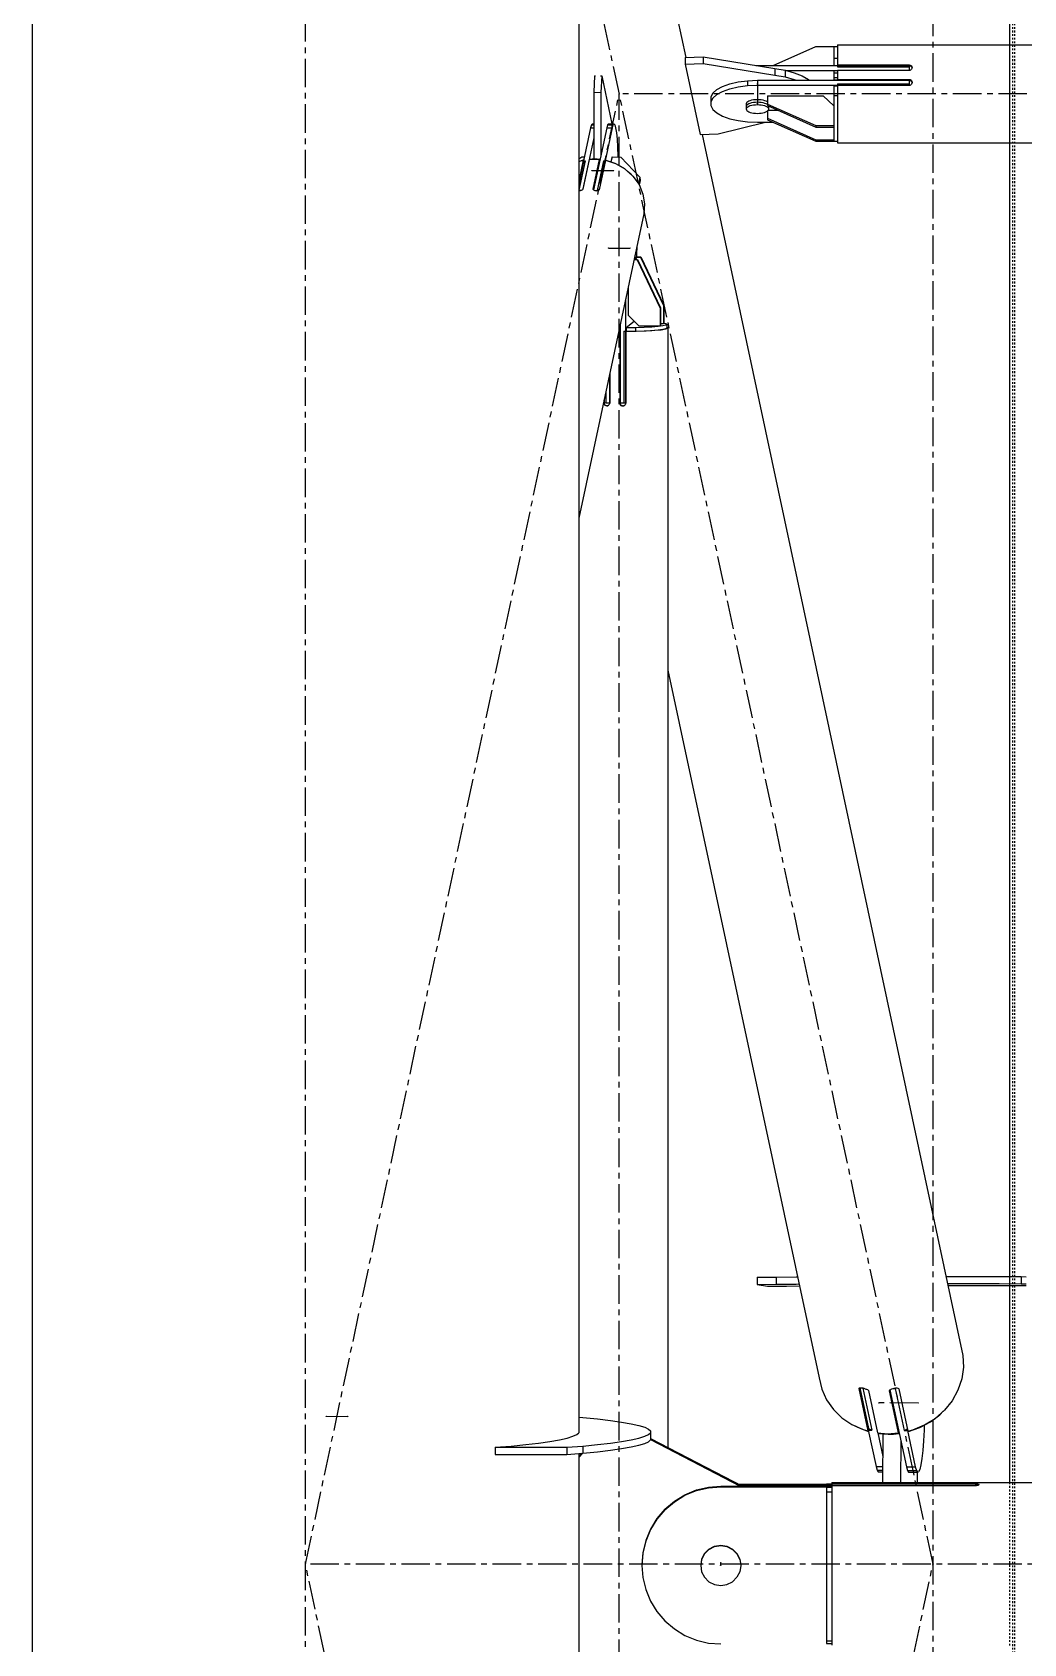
# Model space of a CAD drawing. Header units: millimetres. Extents: x 5143 to 30813, y 232 to 21408.
# Drawn here: x 22823.8 to 23100.3, y 8338 to 8787.5 of the extents above; entities that cross this region are included whole.
import ezdxf

# ---------------------------------------------------------------- set-up
doc = ezdxf.new("R2010")
doc.units = ezdxf.units.MM
doc.header["$LTSCALE"] = 0.25
for name, pattern in [('CENTER', [50.8, 31.75, -6.35, 6.35, -6.35]), ('XKITLINE00', [0]), ('XKITLINE02', [4, 2, -2])]:
    doc.linetypes.add(name, pattern=pattern)

msp = doc.modelspace()

# ---------------------------------------------------------------- linework, layer by layer
at = {"color": 3, "linetype": 'XKITLINE02'}
for p, q in [((23097.16, 9590.91), (23097.16, 7919.31)), ((23097.69, 9590.91), (23097.69, 7919.31)), ((23096.31, 8383.05), (23096.31, 8337.53))]:
    msp.add_line(p, q, dxfattribs=at)
at = {"color": 8, "linetype": 'CENTER'}
for p, q in [((23075, 8360.27), (22900, 9180.27)), ((22900, 7286.23), (22900, 8951.04)), ((23075, 8100.54), (23075, 8908.22)), ((23026.02, 8773.03), (23026.02, 8767.52)), ((22900, 8360.27), (22987.5, 8770.27)), ((22987.5, 7950.27), (22987.5, 8770.27)), ((23342.5, 8770.27), (22987.5, 8770.27)), ((22985.91, 8748.81), (22979.93, 8748.85)), ((22984.51, 8727.28), (22990.48, 8727.24)), ((23070.89, 8405.15), (23059.93, 8405.23)), ((22905.8, 8401.51), (22911.78, 8401.47)), ((22900, 7540.27), (23075, 8360.27)), ((22987.5, 7950.27), (22900, 8360.27)), ((23430, 8360.27), (22900, 8360.27)), ((23015.8, 8359.92), (23015.8, 8360.63))]:
    msp.add_line(p, q, dxfattribs=at)
at = {"color": 8, "linetype": 'XKITLINE00'}
for p, q in [((22823.8, 8951.04), (22823.8, 7286.23)), ((22976.2, 8951.04), (22976.2, 8396.88)), ((22976.2, 8920.3), (23006.05, 8780.4)), ((23030.38, 8778.18), (23042.32, 8783.47)), ((23042.32, 8783.47), (23047.32, 8783.47)), ((23047.32, 8783.47), (23047.32, 8783.45)), ((23047.32, 8783.46), (23048.32, 8783.46)), ((23047.32, 8783.45), (23047.32, 8781.77)), ((23047.32, 8781.77), (23047.32, 8778.19)), ((23048.32, 8783.91), (23103.29, 8783.91)), ((23048.32, 8783.91), (23048.32, 8782.3)), ((23048.32, 8782.3), (23048.32, 8778.18)), ((23005.89, 8780.4), (23010.87, 8780.56)), ((23005.89, 8780.4), (23005.89, 8778.56)), ((23005.89, 8778.56), (23010.87, 8778.72)), ((23005.89, 8778.56), (23010.07, 8758.96)), ((23010.87, 8780.56), (23010.87, 8778.72)), ((23010.87, 8780.56), (23030.9, 8777.31)), ((23010.87, 8778.72), (23030.9, 8775.47)), ((23025.61, 8778.17), (23026.02, 8778.18)), ((23026.02, 8778.18), (23048.32, 8778.18)), ((23026.02, 8778.18), (23026.02, 8778.1)), ((23030.9, 8777.31), (23030.9, 8775.47)), ((23030.9, 8777.31), (23033.75, 8776.84)), ((23047.32, 8780.19), (23048.32, 8780.19)), ((23048.32, 8778.35), (23068.32, 8778.35)), ((23048.32, 8778.18), (23048.32, 8777.77)), ((23048.32, 8778.1), (23068.32, 8778.1)), ((23048.32, 8778.08), (23068.32, 8778.08)), ((23048.32, 8777.77), (23068.32, 8777.77)), ((23068.32, 8778.35), (23068.32, 8778.1)), ((23068.32, 8778.35), (23068.58, 8778.3)), ((23068.32, 8778.1), (23068.58, 8778.07)), ((23068.32, 8778.08), (23068.32, 8776.87)), ((23068.58, 8778.3), (23068.82, 8778.21)), ((23068.58, 8778.07), (23068.82, 8777.97)), ((23068.58, 8776.9), (23068.82, 8777.01)), ((23068.82, 8777.97), (23068.85, 8777.95)), ((23068.82, 8777.01), (23069, 8777.17)), ((23068.84, 8778.2), (23069, 8778.05)), ((23068.85, 8777.95), (23069, 8777.81)), ((23069, 8778.05), (23069.13, 8777.84)), ((23069, 8777.81), (23069.13, 8777.61)), ((23069.13, 8777.38), (23069, 8777.17)), ((23069.13, 8777.84), (23069.17, 8777.61)), ((23069.17, 8777.61), (23069.13, 8777.38)), ((23069.13, 8777.61), (23069.15, 8777.49)), ((22980.62, 8775.3), (22980.41, 8770.7)), ((22980.62, 8775.3), (22980.85, 8775.3)), ((22982.31, 8775.29), (22982.61, 8775.29)), ((22982.61, 8775.29), (22982.4, 8770.69)), ((22982.61, 8775.29), (22985.45, 8761.91)), ((23016.28, 8772.34), (23018.32, 8773.06)), ((23018.32, 8773.06), (23020.69, 8773.6)), ((23020.69, 8773.6), (23023.29, 8773.93)), ((23020.69, 8772.22), (23023.29, 8772.56)), ((23023.29, 8773.93), (23026.02, 8774.05)), ((23023.29, 8773.93), (23023.29, 8772.56)), ((23023.29, 8772.56), (23026.02, 8772.67)), ((23026.02, 8774.05), (23026.02, 8772.67)), ((23026.02, 8774.05), (23068.32, 8774.05)), ((23026.02, 8772.67), (23048.32, 8772.67)), ((23030.9, 8775.47), (23033.75, 8775)), ((23033.75, 8776.84), (23033.75, 8775)), ((23033.75, 8776.84), (23036.32, 8776.16)), ((23033.75, 8775), (23036.32, 8774.32)), ((23033.87, 8776.81), (23048.32, 8776.81)), ((23036.32, 8776.16), (23038.52, 8775.31)), ((23036.32, 8774.32), (23037.03, 8774.05)), ((23038.52, 8775.31), (23040.27, 8774.3)), ((23040.27, 8774.3), (23040.55, 8774.05)), ((23047.32, 8776.74), (23048.32, 8776.74)), ((23047.32, 8776.74), (23047.32, 8775.49)), ((23047.32, 8776.12), (23048.32, 8776.12)), ((23047.32, 8775.49), (23047.32, 8774.05)), ((23047.32, 8774.83), (23048.32, 8774.83)), ((23047.32, 8774.17), (23048.32, 8774.17)), ((23047.32, 8772.49), (23048.32, 8772.49)), ((23047.32, 8772.49), (23047.32, 8767.09)), ((23048.32, 8776.87), (23068.32, 8776.87)), ((23048.32, 8776.87), (23048.32, 8774.29)), ((23048.32, 8774.29), (23048.32, 8774.06)), ((23048.32, 8774.29), (23068.32, 8774.29)), ((23048.32, 8774.17), (23048.32, 8774.05)), ((23048.32, 8774.06), (23068.32, 8774.06)), ((23048.32, 8773.08), (23048.32, 8772.67)), ((23048.32, 8773.08), (23068.32, 8773.08)), ((23048.32, 8772.65), (23068.32, 8772.65)), ((23048.32, 8772.65), (23048.32, 8756.64)), ((23068.32, 8776.87), (23068.58, 8776.9)), ((23068.32, 8774.29), (23068.32, 8774.06)), ((23068.32, 8774.29), (23068.58, 8774.25)), ((23068.32, 8774.06), (23068.58, 8774.02)), ((23068.32, 8774.06), (23068.32, 8774.05)), ((23068.32, 8774.05), (23068.32, 8772.65)), ((23068.32, 8772.65), (23068.58, 8772.72)), ((23068.58, 8774.25), (23068.58, 8774.02)), ((23068.58, 8774.25), (23068.82, 8774.14)), ((23068.58, 8774.02), (23068.82, 8773.9)), ((23068.58, 8772.72), (23068.82, 8772.81)), ((23068.82, 8774.14), (23069, 8773.96)), ((23068.82, 8773.9), (23069, 8773.72)), ((23068.82, 8772.81), (23069, 8772.99)), ((23069, 8773.96), (23069.13, 8773.73)), ((23069, 8773.72), (23069.13, 8773.49)), ((23069.13, 8773.22), (23069, 8772.99)), ((23069.13, 8773.73), (23069.17, 8773.47)), ((23069.13, 8773.49), (23069.15, 8773.36)), ((23069.17, 8773.47), (23069.13, 8773.22)), ((22980.41, 8770.7), (22980.4, 8752.15)), ((22980.41, 8770.7), (22982.4, 8770.69)), ((22982.4, 8770.69), (22982.39, 8753.28)), ((23013.56, 8770.49), (23012.99, 8769.43)), ((23012.99, 8769.43), (23012.99, 8766.98)), ((23013.56, 8769.11), (23012.99, 8768.05)), ((23013.56, 8770.49), (23014.67, 8771.47)), ((23013.56, 8769.11), (23014.67, 8770.09)), ((23014.67, 8771.47), (23016.28, 8772.34)), ((23014.67, 8770.09), (23016.28, 8770.96)), ((23016.28, 8770.96), (23018.32, 8771.68)), ((23018.32, 8771.68), (23020.69, 8772.22)), ((23023.1, 8767.93), (23022.96, 8767.73)), ((23023.1, 8767.93), (23023.33, 8768.13)), ((23023.33, 8768.13), (23023.64, 8768.3)), ((23023.64, 8768.3), (23024.02, 8768.45)), ((23024.02, 8768.45), (23024.47, 8768.57)), ((23024.47, 8768.57), (23024.96, 8768.66)), ((23024.96, 8768.66), (23025.48, 8768.72)), ((23024.96, 8767.93), (23025.48, 8767.98)), ((23024.96, 8767.93), (23025.48, 8767.98)), ((23025.48, 8768.72), (23026.02, 8768.74)), ((23025.48, 8767.98), (23026.02, 8768)), ((23025.48, 8767.98), (23026.02, 8768)), ((23026.02, 8768.74), (23026.02, 8768)), ((23026.02, 8768.74), (23026.56, 8768.72)), ((23026.02, 8768), (23026.56, 8767.98)), ((23026.02, 8768), (23026.56, 8767.98)), ((23026.02, 8768), (23026.02, 8767.26)), ((23026.56, 8768.72), (23027.08, 8768.66)), ((23026.56, 8767.98), (23027.08, 8767.93)), ((23026.56, 8767.98), (23027.08, 8767.93)), ((23027.08, 8768.66), (23027.57, 8768.57)), ((23027.57, 8768.57), (23028.01, 8768.45)), ((23028.01, 8768.45), (23028.39, 8768.3)), ((23028.39, 8768.3), (23028.7, 8768.13)), ((23028.7, 8768.13), (23028.82, 8768.03)), ((23028.82, 8769.68), (23028.82, 8766.99)), ((23028.82, 8769.68), (23044.32, 8769.68)), ((23044.32, 8769.68), (23047.32, 8766.92)), ((23047.32, 8769.78), (23048.32, 8769.78)), ((23012.99, 8766.98), (23013.56, 8765.92)), ((23013.56, 8765.92), (23014.67, 8764.94)), ((23014.67, 8764.94), (23016.28, 8764.07)), ((23016.28, 8764.07), (23018.32, 8763.35)), ((23022.96, 8767.73), (23022.92, 8767.52)), ((23022.92, 8767.52), (23022.92, 8766.78)), ((23022.96, 8766.99), (23022.92, 8766.78)), ((23022.96, 8766.99), (23022.92, 8766.78)), ((23022.92, 8766.78), (23022.92, 8766.05)), ((23022.96, 8766.26), (23022.92, 8766.05)), ((23022.92, 8766.05), (23022.96, 8765.83)), ((23023.1, 8767.2), (23022.96, 8766.99)), ((23023.1, 8767.2), (23022.96, 8766.99)), ((23023.1, 8766.46), (23022.96, 8766.26)), ((23022.96, 8765.83), (23023.1, 8765.63)), ((23023.1, 8767.2), (23023.33, 8767.39)), ((23023.1, 8767.2), (23023.33, 8767.39)), ((23023.1, 8766.46), (23023.33, 8766.65)), ((23023.1, 8765.63), (23023.33, 8765.44)), ((23023.33, 8767.39), (23023.64, 8767.56)), ((23023.33, 8767.39), (23023.64, 8767.56)), ((23023.33, 8766.65), (23023.64, 8766.83)), ((23023.33, 8765.44), (23023.64, 8765.26)), ((23023.64, 8767.56), (23024.02, 8767.71)), ((23023.64, 8767.56), (23024.02, 8767.71)), ((23023.64, 8766.83), (23024.02, 8766.98)), ((23023.64, 8765.26), (23024.02, 8765.11)), ((23024.02, 8767.71), (23024.47, 8767.84)), ((23024.02, 8767.71), (23024.47, 8767.84)), ((23024.02, 8766.98), (23024.47, 8767.1)), ((23024.02, 8765.11), (23024.47, 8764.99)), ((23024.47, 8767.84), (23024.96, 8767.93)), ((23024.47, 8767.84), (23024.96, 8767.93)), ((23024.47, 8767.1), (23024.96, 8767.19)), ((23024.47, 8764.99), (23024.96, 8764.9)), ((23024.96, 8767.19), (23025.48, 8767.25)), ((23024.96, 8764.9), (23025.48, 8764.84)), ((23025.48, 8767.25), (23026.02, 8767.26)), ((23025.48, 8764.84), (23026.02, 8764.83)), ((23026.02, 8767.26), (23026.56, 8767.25)), ((23026.02, 8764.83), (23026.56, 8764.84)), ((23026.56, 8767.25), (23027.08, 8767.19)), ((23026.56, 8764.84), (23027.08, 8764.9)), ((23027.08, 8767.93), (23027.57, 8767.84)), ((23027.08, 8767.93), (23027.57, 8767.84)), ((23027.08, 8767.19), (23027.57, 8767.1)), ((23027.08, 8764.9), (23027.57, 8764.99)), ((23027.57, 8767.84), (23028.01, 8767.71)), ((23027.57, 8767.84), (23028.01, 8767.71)), ((23027.57, 8767.1), (23028.01, 8766.98)), ((23027.57, 8764.99), (23028.01, 8765.11)), ((23028.01, 8767.71), (23028.39, 8767.56)), ((23028.01, 8767.71), (23028.39, 8767.56)), ((23028.01, 8766.98), (23028.39, 8766.83)), ((23028.01, 8765.11), (23028.39, 8765.26)), ((23028.39, 8767.56), (23028.7, 8767.39)), ((23028.39, 8767.56), (23028.7, 8767.39)), ((23028.39, 8766.83), (23028.7, 8766.65)), ((23028.39, 8765.26), (23028.7, 8765.44)), ((23028.7, 8767.39), (23028.82, 8767.29)), ((23028.7, 8767.39), (23028.82, 8767.29)), ((23028.7, 8766.65), (23028.93, 8766.46)), ((23028.7, 8765.44), (23028.93, 8765.63)), ((23028.82, 8767.38), (23042.32, 8761.4)), ((23028.82, 8766.99), (23042.32, 8761.01)), ((23028.82, 8765.53), (23028.82, 8763.05)), ((23028.82, 8763.45), (23042.32, 8757.47)), ((23028.93, 8766.46), (23029.07, 8766.26)), ((23029.07, 8765.83), (23028.93, 8765.63)), ((23029.01, 8765.75), (23031.62, 8765.75)), ((23029.07, 8766.26), (23029.12, 8766.05)), ((23029.12, 8766.05), (23029.07, 8765.83)), ((23029.1, 8766.86), (23029.12, 8766.78)), ((23029.1, 8766.86), (23029.12, 8766.78)), ((23029.12, 8766.85), (23029.12, 8766.78)), ((23029.12, 8766.78), (23029.12, 8766.05)), ((23047.32, 8767.09), (23047.32, 8761.42)), ((22979.51, 8760.79), (22977.55, 8751.62)), ((22979.76, 8761.65), (22979.51, 8760.79)), ((22979.51, 8760.79), (22980.4, 8760.78)), ((22980.01, 8761.95), (22979.76, 8761.65)), ((22979.76, 8761.65), (22980.4, 8761.65)), ((22980.01, 8761.95), (22980.4, 8761.95)), ((22983.99, 8760.76), (22980.31, 8743.49)), ((22985.48, 8760.75), (22983.53, 8751.58)), ((22984.24, 8761.62), (22983.99, 8760.76)), ((22983.99, 8760.76), (22985.48, 8760.75)), ((22984.49, 8761.92), (22984.24, 8761.62)), ((22984.24, 8761.62), (22985.73, 8761.61)), ((22984.49, 8761.92), (22985.99, 8761.91)), ((22985.73, 8761.61), (22985.48, 8760.75)), ((22985.99, 8761.91), (22985.73, 8761.61)), ((22985.99, 8761.91), (22986.24, 8761.64)), ((22986.24, 8761.64), (22986.48, 8760.8)), ((22986.48, 8760.8), (22986.69, 8759.44)), ((22986.69, 8759.44), (22986.87, 8757.62)), ((23010.07, 8758.96), (23015.05, 8759.13)), ((23010.62, 8758.98), (23083.31, 8418.41)), ((23015.05, 8759.13), (23028.3, 8762.36)), ((23018.32, 8763.35), (23020.69, 8762.81)), ((23020.69, 8762.81), (23023.29, 8762.48)), ((23023.29, 8762.48), (23026.02, 8762.36)), ((23026.02, 8762.36), (23030.38, 8762.36)), ((23028.82, 8763.05), (23042.32, 8757.08)), ((23042.32, 8761.4), (23042.32, 8761.01)), ((23042.32, 8761.4), (23047.32, 8761.4)), ((23042.32, 8761.01), (23047.32, 8761.01)), ((23047.32, 8761.42), (23047.32, 8761.4)), ((23047.32, 8761.4), (23047.32, 8761.39)), ((23047.32, 8761.39), (23047.32, 8757.09)), ((22980.4, 8757.97), (22977.36, 8743.72)), ((22986.87, 8757.62), (22987, 8755.41)), ((22987, 8755.41), (22987.09, 8752.92)), ((23042.32, 8757.47), (23042.32, 8757.08)), ((23042.32, 8757.47), (23047.32, 8757.47)), ((23042.32, 8757.08), (23047.32, 8757.08)), ((23047.32, 8757.09), (23048.32, 8757.09)), ((23048.32, 8756.64), (23103.29, 8756.64)), ((22976.2, 8752.14), (22977.02, 8752.73)), ((22976.2, 8751.4), (22977.55, 8751.84)), ((22977.45, 8751.79), (22976.2, 8745.93)), ((22976.2, 8751.4), (22977.45, 8751.79)), ((22977.56, 8751.39), (22976.2, 8744.98)), ((22977.47, 8751.22), (22976.2, 8745.25)), ((22978, 8751.62), (22976.25, 8743.4)), ((22977.02, 8752.73), (22977.79, 8752.72)), ((22979.13, 8751.97), (22977.38, 8743.75)), ((22977.45, 8751.79), (22977.47, 8751.22)), ((22977.55, 8751.84), (22977.46, 8751.42)), ((22977.46, 8751.42), (22977.48, 8750.98)), ((22977.55, 8751.84), (22977.56, 8751.63)), ((22977.55, 8751.62), (22977.56, 8751.39)), ((22977.55, 8751.62), (22978, 8751.62)), ((22977.56, 8751.39), (22978, 8751.62)), ((22979.13, 8751.97), (22980.52, 8752.1)), ((22979.23, 8752.09), (22979.21, 8751.98)), ((22979.23, 8752.09), (22979.93, 8752.14)), ((22979.93, 8752.14), (22979.91, 8752.04)), ((22979.93, 8752.14), (22980.62, 8752.15)), ((22981.92, 8751.95), (22980.17, 8743.73)), ((22981.94, 8751.4), (22980.26, 8743.53)), ((22980.52, 8752.1), (22981.92, 8751.95)), ((22980.62, 8752.15), (22981.32, 8752.13)), ((22981.32, 8752.13), (22981.3, 8752.02)), ((22981.32, 8752.13), (22982.02, 8752.07)), ((22983.08, 8751.59), (22981.32, 8743.36)), ((22983.62, 8751.75), (22981.87, 8743.53)), ((22981.92, 8751.95), (22981.94, 8751.4)), ((22982.02, 8752.07), (22981.93, 8751.66)), ((22981.93, 8751.66), (22981.95, 8751.19)), ((22982.02, 8752.07), (22982.04, 8751.6)), ((22983.08, 8751.59), (22983.53, 8751.58)), ((22983.08, 8751.59), (22983.53, 8751.35)), ((22983.53, 8751.58), (22983.54, 8751.35)), ((22983.62, 8751.75), (22986.46, 8750.83)), ((22983.72, 8751.79), (22983.71, 8751.72)), ((22983.72, 8751.79), (22986.3, 8750.95)), ((22985.48, 8752.67), (22985.19, 8751.31)), ((22985.48, 8752.67), (22987.97, 8752.65)), ((22986.3, 8750.95), (22986.29, 8750.89)), ((22986.3, 8750.95), (22988.66, 8749.66)), ((22986.46, 8750.83), (22989.09, 8749.33)), ((22987.04, 8754.42), (22987.41, 8752.66)), ((22987.09, 8752.92), (22987.1, 8752.66)), ((22987.97, 8752.65), (22993.26, 8747.06)), ((22988.66, 8749.66), (22988.95, 8749.41)), ((22989.09, 8749.33), (22991.31, 8747.35)), ((22989.7, 8748.79), (22990.7, 8747.96)), ((22990.7, 8747.96), (22990.87, 8747.74)), ((22991.31, 8747.35), (22993.02, 8744.98)), ((22993.26, 8747.06), (22992.86, 8745.19)), ((22993.29, 8746.15), (22993.03, 8744.94)), ((22993.26, 8747.06), (22993.29, 8746.15)), ((22976.2, 8743.37), (22976.25, 8743.4)), ((22976.2, 8743.31), (22976.46, 8743.32)), ((22976.25, 8743.4), (22976.84, 8743.39)), ((22976.46, 8743.32), (22976.73, 8743.36)), ((22976.73, 8743.36), (22976.97, 8743.43)), ((22976.97, 8743.43), (22977.17, 8743.53)), ((22977.17, 8743.53), (22977.31, 8743.64)), ((22977.38, 8743.75), (22977.31, 8743.64)), ((22980.17, 8743.73), (22980.19, 8743.62)), ((22980.19, 8743.62), (22980.28, 8743.51)), ((22980.28, 8743.51), (22980.46, 8743.41)), ((22980.46, 8743.41), (22980.68, 8743.33)), ((22980.57, 8743.37), (22981.32, 8743.36)), ((22980.68, 8743.33), (22980.94, 8743.29)), ((22980.94, 8743.29), (22981.21, 8743.27)), ((22981.21, 8743.27), (22981.45, 8743.3)), ((22981.32, 8743.36), (22981.45, 8743.3)), ((22981.45, 8743.3), (22981.66, 8743.36)), ((22981.66, 8743.36), (22981.78, 8743.44)), ((22981.87, 8743.53), (22981.78, 8743.44)), ((22993.02, 8744.98), (22994.11, 8742.34)), ((22994.11, 8742.34), (22994.55, 8739.57)), ((22994.31, 8736.8), (22976.2, 8651.93)), ((22994.55, 8739.57), (22994.31, 8736.8)), ((22992.36, 8727.68), (22992.36, 8727.45)), ((22991.59, 8724.04), (22992.46, 8724.03)), ((22991.6, 8724.11), (22992.55, 8724.1)), ((22991.61, 8724.14), (22992.08, 8724.13)), ((22991.84, 8725.24), (22991.85, 8725.07)), ((22991.85, 8725.07), (22991.89, 8724.71)), ((22991.89, 8724.71), (22991.93, 8724.44)), ((22991.93, 8724.44), (22991.98, 8724.24)), ((22991.98, 8724.24), (22992.02, 8724.14)), ((22992.02, 8724.14), (22992.08, 8724.13)), ((22992.13, 8724.22), (22992.08, 8724.13)), ((22992.17, 8724.4), (22992.13, 8724.22)), ((22992.22, 8724.66), (22992.17, 8724.4)), ((22992.26, 8725), (22992.22, 8724.66)), ((22992.23, 8724.76), (22993.39, 8724.75)), ((22992.24, 8724.83), (22993.49, 8724.82)), ((22992.3, 8725.41), (22992.26, 8725)), ((22992.33, 8725.87), (22992.3, 8725.41)), ((22992.35, 8726.38), (22992.33, 8725.87)), ((22992.36, 8726.91), (22992.35, 8726.38)), ((22992.36, 8727.45), (22992.36, 8726.91)), ((22992.46, 8724.03), (22992.55, 8724.1)), ((22992.46, 8724.03), (22998.93, 8710.52)), ((22992.55, 8724.1), (22999.02, 8710.59)), ((22993.39, 8724.75), (22993.49, 8724.82)), ((22993.39, 8724.75), (22999.86, 8711.24)), ((22993.49, 8724.82), (22999.96, 8711.31)), ((22989.97, 8716.46), (22989.97, 8708.59)), ((22989.26, 8713.13), (22989.26, 8704.05)), ((22998.93, 8710.52), (22999.02, 8710.59)), ((22998.93, 8710.52), (22998.93, 8705.54)), ((22999.02, 8710.59), (22999.02, 8705.61)), ((22999.86, 8711.24), (22999.96, 8711.31)), ((22999.86, 8711.24), (22999.86, 8706.25)), ((22999.96, 8711.31), (22999.96, 8706.32)), ((22987.53, 8705.06), (22987.66, 8705.06)), ((22987.66, 8705.06), (22987.76, 8705.14)), ((22987.66, 8705.06), (22987.66, 8704.06)), ((22987.76, 8706.13), (22987.76, 8684.12)), ((22989.38, 8705.07), (22991.7, 8706.85)), ((22989.38, 8705.07), (22992.01, 8705.11)), ((22989.38, 8705.07), (22989.38, 8704.07)), ((22989.97, 8708.59), (22992.96, 8705.58)), ((22992.01, 8705.11), (22994.46, 8705.2)), ((22992.01, 8705.11), (22992.01, 8704.12)), ((22992.96, 8705.58), (22998.93, 8705.54)), ((22994.46, 8705.2), (22996.61, 8705.32)), ((22996.61, 8705.32), (22998.38, 8705.47)), ((22998.38, 8705.47), (22998.91, 8705.54)), ((22998.93, 8705.54), (22999.69, 8705.64)), ((22998.93, 8705.54), (22999.02, 8705.61)), ((22999.02, 8706.26), (22999.86, 8706.25)), ((22999.69, 8705.64), (23000.49, 8705.83)), ((22999.86, 8706.25), (22999.96, 8706.32)), ((22999.95, 8706.32), (23000.44, 8706.21)), ((23000.44, 8706.21), (23000.74, 8706.02)), ((23000.49, 8705.83), (23000.74, 8706.02)), ((23000.49, 8704.83), (23000.74, 8705.02)), ((23000.74, 8706.02), (23000.74, 8705.02)), ((23000.74, 8705.22), (23001.03, 8705.14)), ((23001.03, 8705.14), (23001.09, 8704.92)), ((22987.32, 8704.06), (22987.66, 8704.06)), ((22987.32, 8704.04), (22987.63, 8704.04)), ((22987.63, 8704.04), (22987.68, 8704.08)), ((22987.63, 8704.04), (22987.63, 8684.09)), ((22987.66, 8704.06), (22987.76, 8704.14)), ((22987.68, 8704.08), (22987.68, 8684.13)), ((22988.81, 8704.06), (22988.81, 8684.11)), ((22988.81, 8704.06), (22989.26, 8704.05)), ((22989.26, 8704.05), (22989.28, 8704.07)), ((22989.28, 8704.07), (22989.28, 8684.12)), ((22989.34, 8704.04), (22989.4, 8704.09)), ((22989.34, 8704.04), (22992.24, 8704.09)), ((22989.34, 8704.04), (22989.34, 8684.09)), ((22989.38, 8704.07), (22992.01, 8704.12)), ((22992.01, 8704.12), (22994.46, 8704.2)), ((22992.24, 8704.09), (22994.97, 8704.19)), ((22994.46, 8704.2), (22996.61, 8704.32)), ((22994.97, 8704.19), (22997.33, 8704.33)), ((22996.61, 8704.32), (22998.38, 8704.47)), ((22997.33, 8704.33), (22999.19, 8704.51)), ((22998.38, 8704.47), (22999.69, 8704.64)), ((22999.19, 8704.51), (23000.46, 8704.71)), ((22999.69, 8704.64), (23000.49, 8704.83)), ((23000.46, 8704.71), (23001.09, 8704.92)), ((23001.09, 8704.92), (23001.09, 8392.79)), ((22984.78, 8692.14), (22984.78, 8684.14)), ((22984.84, 8692.43), (22984.84, 8684.11)), ((22983.73, 8687.25), (22983.73, 8684.14)), ((22983.17, 8684.59), (22983.17, 8684.13)), ((22983.17, 8684.13), (22983.23, 8684.18)), ((22983.17, 8684.13), (22983.23, 8683.87)), ((22983.23, 8684.87), (22983.23, 8684.18)), ((22983.23, 8684.18), (22983.27, 8683.92)), ((22983.23, 8683.87), (22983.33, 8683.63)), ((22983.27, 8683.92), (22983.38, 8683.68)), ((22983.31, 8685.26), (22983.31, 8684.17)), ((22983.31, 8684.17), (22983.73, 8684.14)), ((22983.33, 8683.63), (22983.51, 8683.44)), ((22983.38, 8683.68), (22983.42, 8683.64)), ((22983.42, 8683.64), (22983.57, 8683.48)), ((22983.51, 8683.44), (22983.74, 8683.32)), ((22983.57, 8683.48), (22983.8, 8683.36)), ((22983.73, 8684.14), (22984.78, 8684.14)), ((22983.74, 8683.32), (22984, 8683.27)), ((22983.8, 8683.36), (22984.06, 8683.32)), ((22984, 8683.27), (22984.26, 8683.31)), ((22984.06, 8683.32), (22984.32, 8683.35)), ((22984.26, 8683.31), (22984.5, 8683.43)), ((22984.32, 8683.35), (22984.53, 8683.46)), ((22984.5, 8683.43), (22984.68, 8683.61)), ((22984.8, 8683.85), (22984.68, 8683.61)), ((22984.78, 8684.14), (22984.84, 8684.18)), ((22984.84, 8684.11), (22984.8, 8683.85)), ((22987.63, 8684.09), (22987.68, 8684.13)), ((22987.63, 8684.09), (22987.67, 8683.83)), ((22987.67, 8683.83), (22987.73, 8683.87)), ((22987.67, 8683.83), (22987.79, 8683.59)), ((22987.68, 8684.13), (22987.73, 8683.87)), ((22987.73, 8683.87), (22987.85, 8683.63)), ((22987.76, 8684.12), (22988.81, 8684.11)), ((22987.79, 8683.59), (22987.98, 8683.4)), ((22987.85, 8683.63), (22988.04, 8683.45)), ((22987.98, 8683.4), (22988.22, 8683.28)), ((22988.04, 8683.45), (22988.28, 8683.33)), ((22988.22, 8683.28), (22988.48, 8683.24)), ((22988.28, 8683.33), (22988.54, 8683.29)), ((22988.48, 8683.24), (22988.75, 8683.28)), ((22988.54, 8683.29), (22988.8, 8683.33)), ((22988.75, 8683.28), (22988.99, 8683.4)), ((22988.8, 8683.33), (22989.02, 8683.43)), ((22988.81, 8684.11), (22989.28, 8684.12)), ((22988.99, 8683.4), (22989.18, 8683.59)), ((22989.28, 8683.83), (22989.18, 8683.59)), ((22989.28, 8684.12), (22989.34, 8684.17)), ((22989.34, 8684.09), (22989.28, 8683.83)), ((23001.09, 8609.52), (23043.2, 8412.19)), ((23025.92, 8440.25), (23031.23, 8440.31)), ((23025.92, 8440.25), (23025.92, 8438.25)), ((23031.23, 8440.31), (23036.85, 8440.37)), ((23031.23, 8440.31), (23031.23, 8438.31)), ((23036.85, 8440.37), (23037.18, 8440.37)), ((23078.59, 8440.51), (23080.78, 8440.51)), ((23080.78, 8440.51), (23087.18, 8440.49)), ((23087.18, 8440.49), (23093.47, 8440.47)), ((23093.47, 8440.47), (23099.6, 8440.43)), ((23099.6, 8440.43), (23101.01, 8440.42)), ((23099.6, 8440.43), (23099.6, 8438.43)), ((23025.92, 8438.25), (23031.23, 8438.31)), ((23025.92, 8438.25), (23028.84, 8437.73)), ((23028.84, 8437.73), (23034.16, 8437.8)), ((23031.23, 8438.31), (23036.85, 8438.37)), ((23034.16, 8437.8), (23037.73, 8437.83)), ((23036.85, 8438.37), (23037.61, 8438.38)), ((23079.02, 8438.51), (23080.78, 8438.51)), ((23079.13, 8438), (23083.71, 8437.99)), ((23080.78, 8438.51), (23087.18, 8438.49)), ((23083.71, 8437.99), (23090.11, 8437.98)), ((23087.18, 8438.49), (23093.47, 8438.47)), ((23090.11, 8437.98), (23096.39, 8437.95)), ((23093.47, 8438.47), (23099.6, 8438.43)), ((23096.39, 8437.95), (23101.01, 8437.92)), ((23099.6, 8438.43), (23101.01, 8438.42)), ((23083.31, 8418.41), (23083.46, 8415.16)), ((23083.46, 8415.16), (23083, 8411.92)), ((23043.2, 8412.19), (23043.96, 8409.04)), ((23043.96, 8409.04), (23045.31, 8406.08)), ((23054.38, 8409.34), (23054.33, 8409.22)), ((23054.33, 8409.22), (23056.84, 8397.46)), ((23054.38, 8409.34), (23054.52, 8409.42)), ((23054.52, 8409.42), (23054.75, 8409.46)), ((23054.52, 8409.42), (23056.88, 8398.36)), ((23054.55, 8409.43), (23056.97, 8398.1)), ((23054.75, 8409.46), (23055.04, 8409.46)), ((23055.04, 8409.46), (23055.38, 8409.4)), ((23055.23, 8409.43), (23055.4, 8409.33)), ((23055.38, 8409.4), (23055.74, 8409.31)), ((23055.4, 8409.33), (23057.91, 8397.58)), ((23055.4, 8409.33), (23055.66, 8409.33)), ((23055.74, 8409.31), (23056.09, 8409.18)), ((23056.09, 8409.18), (23056.29, 8409.09)), ((23056.29, 8409.09), (23056.42, 8409.05)), ((23056.42, 8409.05), (23056.69, 8408.92)), ((23056.69, 8408.92), (23056.89, 8408.78)), ((23056.89, 8408.78), (23056.99, 8408.64)), ((23056.99, 8408.64), (23059.5, 8396.88)), ((23062.82, 8408.74), (23062.77, 8408.6)), ((23062.77, 8408.6), (23065.28, 8396.84)), ((23062.82, 8408.74), (23062.96, 8408.88)), ((23062.94, 8408.86), (23065.32, 8397.71)), ((23062.96, 8408.88), (23063.19, 8409)), ((23062.98, 8408.89), (23067.57, 8387.41)), ((23063.19, 8409), (23063.31, 8409.04)), ((23063.31, 8409.04), (23063.49, 8409.13)), ((23063.49, 8409.13), (23063.84, 8409.26)), ((23063.84, 8409.26), (23064.2, 8409.34)), ((23063.91, 8409.27), (23064.43, 8409.27)), ((23064.2, 8409.34), (23064.57, 8409.39)), ((23064.43, 8409.27), (23064.66, 8409.39)), ((23064.43, 8409.27), (23066.94, 8397.51)), ((23064.57, 8409.39), (23064.9, 8409.39)), ((23064.9, 8409.39), (23065.18, 8409.35)), ((23065.18, 8409.35), (23065.38, 8409.26)), ((23065.38, 8409.26), (23065.48, 8409.14)), ((23065.48, 8409.14), (23067.99, 8397.38)), ((23081.95, 8408.78), (23080.32, 8405.84)), ((23083, 8411.92), (23081.95, 8408.78)), ((23045.31, 8406.08), (23047.21, 8403.4)), ((23080.32, 8405.84), (23078.17, 8403.19)), ((23079.18, 8404.33), (23078.57, 8403.68)), ((23079.54, 8404.88), (23079.18, 8404.33)), ((22976.2, 8401.22), (22977.34, 8401.13)), ((22977.34, 8401.13), (22981.4, 8400.73)), ((22981.4, 8400.73), (22985.01, 8400.31)), ((22985.01, 8400.31), (22988.16, 8399.86)), ((22988.16, 8399.86), (22990.81, 8399.4)), ((23047.21, 8403.4), (23049.59, 8401.08)), ((23049.59, 8401.08), (23052.39, 8399.2)), ((23071.33, 8398.32), (23074.29, 8399.91)), ((23072.6, 8399.06), (23075.57, 8400.91)), ((23074.29, 8399.91), (23076.93, 8401.93)), ((23075.57, 8400.91), (23078.17, 8403.19)), ((23077.82, 8402.88), (23076.93, 8401.93)), ((22968.16, 8394.46), (22970.81, 8394.92)), ((22970.81, 8394.92), (22972.96, 8395.4)), ((22972.96, 8395.4), (22974.59, 8395.9)), ((22974.59, 8395.9), (22975.68, 8396.4)), ((22975.68, 8396.4), (22976.23, 8396.9)), ((22976.2, 8397.44), (22976.23, 8397.41)), ((22976.23, 8397.41), (22976.23, 8396.9)), ((22988.16, 8394.46), (22990.81, 8394.92)), ((22990.81, 8399.4), (22992.96, 8398.92)), ((22990.81, 8394.92), (22992.96, 8395.4)), ((22992.96, 8398.92), (22994.59, 8398.42)), ((22992.96, 8395.4), (22994.59, 8395.9)), ((22994.59, 8398.42), (22995.68, 8397.92)), ((22994.59, 8395.9), (22995.68, 8396.4)), ((22995.68, 8397.92), (22996.23, 8397.41)), ((22995.68, 8396.4), (22996.23, 8396.9)), ((22996.23, 8397.41), (22996.23, 8396.9)), ((22996.23, 8396.9), (22996.23, 8394.91)), ((22996.23, 8395.31), (23021.86, 8382.01)), ((22996.23, 8394.99), (23021.25, 8382.01)), ((23052.39, 8399.2), (23055.52, 8397.8)), ((23053.24, 8398.82), (23053.9, 8398.43)), ((23053.88, 8398.53), (23053.9, 8398.43)), ((23053.9, 8398.43), (23055.11, 8397.98)), ((23055.52, 8397.8), (23056.84, 8397.46)), ((23055.78, 8397.73), (23056.99, 8397.28)), ((23056.88, 8398.36), (23056.84, 8397.46)), ((23056.89, 8398.48), (23056.86, 8397.87)), ((23056.86, 8397.87), (23056.99, 8397.28)), ((23056.97, 8398.1), (23056.95, 8397.58)), ((23056.95, 8397.58), (23057.91, 8397.58)), ((23056.95, 8397.58), (23059.11, 8387.47)), ((23056.97, 8398.1), (23057.91, 8397.58)), ((23056.99, 8397.38), (23056.99, 8397.28)), ((23059.5, 8396.88), (23062.38, 8396.62)), ((23059.58, 8396.87), (23060.99, 8390.3)), ((23059.62, 8396.87), (23059.65, 8396.71)), ((23059.65, 8396.71), (23061.08, 8396.56)), ((23061.04, 8396.56), (23060.93, 8383.05)), ((23061.04, 8396.74), (23061.08, 8396.56)), ((23061.08, 8396.56), (23062.53, 8396.5)), ((23062.38, 8396.62), (23065.28, 8396.84)), ((23062.53, 8396.5), (23063.98, 8396.54)), ((23063.93, 8396.74), (23063.98, 8396.54)), ((23063.98, 8396.54), (23065.42, 8396.67)), ((23065.32, 8397.71), (23065.28, 8396.84)), ((23065.33, 8397.91), (23065.3, 8397.26)), ((23065.3, 8397.26), (23065.42, 8396.67)), ((23065.45, 8397.32), (23065.42, 8396.67)), ((23066.94, 8397.51), (23067.86, 8397.99)), ((23066.94, 8397.51), (23067.9, 8397.51)), ((23067.91, 8397.77), (23067.9, 8397.51)), ((23067.9, 8397.51), (23070.06, 8387.4)), ((23067.99, 8397.38), (23069.34, 8397.7)), ((23068.09, 8397.41), (23068.14, 8397.2)), ((23068.14, 8397.2), (23071.33, 8398.32)), ((23069.34, 8397.7), (23072.6, 8399.06)), ((23071.29, 8398.51), (23071.33, 8398.32)), ((23072.5, 8397.59), (23072.33, 8394.62)), ((23072.55, 8398.97), (23072.5, 8397.59)), ((22952.88, 8392.83), (22957.34, 8393.19)), ((22952.88, 8392.83), (22952.88, 8390.83)), ((22952.88, 8392.83), (22972.88, 8392.83)), ((22952.88, 8390.83), (22972.88, 8390.83)), ((22957.34, 8393.19), (22961.4, 8393.59)), ((22961.4, 8393.59), (22965.01, 8394.01)), ((22965.01, 8394.01), (22968.16, 8394.46)), ((22972.88, 8392.83), (22977.34, 8393.19)), ((22972.88, 8392.83), (22972.88, 8390.83)), ((22972.88, 8390.83), (22977.34, 8391.2)), ((22976.2, 8390.02), (22977.38, 8391.2)), ((22976.2, 8390.34), (22977.03, 8391.17)), ((22976.2, 8391.11), (22976.2, 8390.18)), ((22977.34, 8393.19), (22981.4, 8393.59)), ((22977.34, 8393.19), (22977.34, 8391.2)), ((22977.34, 8391.2), (22981.4, 8391.6)), ((22981.4, 8393.59), (22985.01, 8394.01)), ((22981.4, 8391.6), (22985.01, 8392.02)), ((22985.01, 8394.01), (22988.16, 8394.46)), ((22985.01, 8392.02), (22988.16, 8392.46)), ((22988.16, 8392.46), (22990.81, 8392.93)), ((22990.81, 8392.93), (22992.96, 8393.41)), ((22992.96, 8393.41), (22994.59, 8393.9)), ((22994.59, 8393.9), (22995.68, 8394.4)), ((22995.68, 8394.4), (22996.23, 8394.91)), ((23066, 8394.75), (23065.9, 8383.05)), ((23072.12, 8391.97), (23071.87, 8389.72)), ((23072.33, 8394.62), (23072.12, 8391.97)), ((22976.2, 8390.18), (22976.2, 8390.02)), ((22976.2, 8390.02), (22976.2, 8330.21)), ((23059.11, 8387.47), (23059.4, 8386.43)), ((23059.11, 8387.47), (23060.96, 8387.46)), ((23059.4, 8386.43), (23059.71, 8385.96)), ((23059.4, 8386.43), (23060.95, 8386.42)), ((23059.71, 8385.96), (23060.95, 8385.95)), ((23067.57, 8387.41), (23067.86, 8386.37)), ((23067.57, 8387.41), (23070.06, 8387.4)), ((23067.86, 8386.37), (23068.17, 8385.9)), ((23067.86, 8386.37), (23070.35, 8386.35)), ((23070.06, 8387.4), (23070.35, 8386.35)), ((23070.35, 8386.35), (23070.66, 8385.88)), ((23070.66, 8385.88), (23070.97, 8385.99)), ((23071.29, 8386.69), (23070.97, 8385.99)), ((23071.59, 8387.95), (23071.29, 8386.69)), ((23071.87, 8389.72), (23071.59, 8387.95)), ((23009, 8380.94), (23012.35, 8381.74)), ((23009, 8380.78), (23012.35, 8381.58)), ((23012.35, 8381.74), (23015.8, 8382.01)), ((23012.35, 8381.58), (23015.8, 8381.85)), ((23012.35, 8381.74), (23012.35, 8381.58)), ((23015.8, 8382.01), (23046.8, 8382.01)), ((23015.8, 8382.01), (23015.8, 8381.85)), ((23015.8, 8381.85), (23046.8, 8381.85)), ((23020.8, 8382.56), (23045.3, 8382.56)), ((23021.1, 8382.4), (23045.3, 8382.4)), ((23045.3, 8382.62), (23046.8, 8382.62)), ((23045.3, 8382.62), (23045.3, 8382.02)), ((23045.3, 8382.43), (23046.8, 8382.43)), ((23045.3, 8382.24), (23046.8, 8382.24)), ((23045.3, 8381.71), (23045.3, 8373.67)), ((23045.3, 8381.71), (23046.8, 8381.71)), ((23046.8, 8383.05), (23283.2, 8383.05)), ((23046.8, 8383.05), (23046.8, 8382.65)), ((23046.8, 8382.65), (23086.8, 8382.65)), ((23046.8, 8382.65), (23046.8, 8382.18)), ((23046.8, 8382.24), (23046.8, 8382.18)), ((23046.8, 8382.18), (23046.8, 8370.1)), ((23046.8, 8382.18), (23086.8, 8382.18)), ((23068.17, 8385.9), (23070.66, 8385.88)), ((23070.55, 8385.88), (23070.53, 8383.05)), ((23086.8, 8382.65), (23087.11, 8382.65)), ((23086.8, 8382.65), (23086.8, 8382.18)), ((23086.8, 8382.18), (23087.11, 8382.19)), ((23087.11, 8382.65), (23087.39, 8382.63)), ((23087.11, 8382.65), (23087.11, 8382.19)), ((23087.11, 8382.19), (23087.39, 8382.24)), ((23087.39, 8382.63), (23087.63, 8382.59)), ((23087.39, 8382.24), (23087.63, 8382.31)), ((23087.63, 8382.59), (23087.8, 8382.55)), ((23087.63, 8382.31), (23087.8, 8382.39)), ((23087.8, 8382.55), (23087.88, 8382.5)), ((23087.8, 8382.39), (23087.88, 8382.45)), ((23087.88, 8382.5), (23087.88, 8382.45)), ((23000.24, 8375.59), (23002.86, 8377.82)), ((23000.24, 8375.43), (23002.86, 8377.66)), ((23002.86, 8377.82), (23005.81, 8379.62)), ((23002.86, 8377.66), (23005.81, 8379.46)), ((23005.81, 8379.62), (23009, 8380.94)), ((23005.81, 8379.46), (23009, 8380.78)), ((23045.3, 8380.43), (23046.8, 8380.43)), ((22998, 8372.97), (22996.19, 8370.03)), ((22998, 8372.81), (22996.19, 8369.88)), ((23000.24, 8375.59), (22998, 8372.97)), ((23000.24, 8375.43), (22998, 8372.81)), ((23045.3, 8373.67), (23045.3, 8344.23)), ((22996.19, 8370.03), (22994.87, 8366.85)), ((22996.19, 8369.88), (22994.87, 8366.7)), ((23046.8, 8370.1), (23046.8, 8347.33)), ((22994.07, 8363.51), (22993.8, 8360.08)), ((22994.87, 8366.85), (22994.07, 8363.51)), ((22994.87, 8366.7), (22994.07, 8363.35)), ((23011.26, 8363.2), (23012.5, 8364.44)), ((23011.26, 8363.14), (23012.5, 8364.37)), ((23012.5, 8364.44), (23014.06, 8365.23)), ((23012.5, 8364.37), (23014.06, 8365.17)), ((23014.06, 8365.23), (23015.8, 8365.5)), ((23014.06, 8365.17), (23015.8, 8365.44)), ((23015.8, 8365.5), (23015.8, 8365.44)), ((23015.8, 8365.5), (23017.53, 8365.23)), ((23015.8, 8365.44), (23017.53, 8365.17)), ((23017.53, 8365.23), (23019.09, 8364.44)), ((23017.53, 8365.17), (23019.09, 8364.37)), ((23019.09, 8364.44), (23020.33, 8363.2)), ((23019.09, 8364.37), (23020.33, 8363.14)), ((22994.07, 8363.35), (22993.8, 8359.92)), ((22993.8, 8359.92), (22994.07, 8356.49)), ((23010.47, 8361.64), (23010.2, 8359.92)), ((23010.47, 8361.58), (23010.2, 8359.86)), ((23010.2, 8359.86), (23010.47, 8358.13)), ((23011.26, 8363.2), (23010.47, 8361.64)), ((23011.26, 8363.14), (23010.47, 8361.58)), ((23020.33, 8363.2), (23021.12, 8361.64)), ((23020.33, 8363.14), (23021.12, 8361.58)), ((23021.12, 8361.64), (23021.4, 8359.92)), ((23021.12, 8361.58), (23021.4, 8359.86)), ((23021.4, 8359.86), (23021.12, 8358.13)), ((22994.07, 8356.49), (22994.87, 8353.14)), ((23010.47, 8358.13), (23011.26, 8356.58)), ((23011.26, 8356.58), (23012.5, 8355.34)), ((23012.5, 8355.34), (23014.06, 8354.55)), ((23014.06, 8354.55), (23015.8, 8354.27)), ((23015.8, 8354.27), (23017.53, 8354.55)), ((23017.53, 8354.55), (23019.09, 8355.34)), ((23019.09, 8355.34), (23020.33, 8356.58)), ((23021.12, 8358.13), (23020.33, 8356.58)), ((22994.87, 8353.14), (22996.19, 8349.96)), ((22996.19, 8349.96), (22998, 8347.03)), ((22998, 8347.03), (23000.24, 8344.41)), ((23046.8, 8347.33), (23046.8, 8338.25)), ((23000.24, 8344.41), (23002.86, 8342.18)), ((23002.86, 8342.18), (23005.81, 8340.38)), ((23045.3, 8344.23), (23045.3, 8338.85)), ((23005.81, 8340.38), (23009, 8339.06)), ((23009, 8339.06), (23012.35, 8338.26)), ((23012.35, 8338.26), (23015.8, 8337.99)), ((23045.3, 8338.85), (23045.3, 8338.11)), ((23045.3, 8338.85), (23046.8, 8338.85)), ((23045.3, 8338.11), (23046.8, 8338.11)), ((23046.8, 8338.25), (23046.8, 8337.65))]:
    msp.add_line(p, q, dxfattribs=at)
at = {"color": 7, "linetype": 'XKITLINE00'}
msp.add_line((23096.31, 8834.47), (23096.31, 8383.05), dxfattribs=at)
at = {"color": 8, "linetype": 'XKITLINE00'}
for centre in [(23026.02, 8773.03), (22987.5, 8770.27), (22987.5, 8770.27), (22987.5, 8770.27), (23026.02, 8767.52), (22979.93, 8748.85), (22985.91, 8748.81), (22984.51, 8727.28), (22990.48, 8727.24), (23059.93, 8405.23), (23070.89, 8405.15), (22905.8, 8401.51), (22911.78, 8401.47), (22900, 8360.27), (22900, 8360.27), (22900, 8360.27), (23015.8, 8360.63), (23015.8, 8359.92), (23075, 8360.27), (23075, 8360.27)]:
    msp.add_circle(centre, 0.05, dxfattribs=at)

doc.saveas('drawing.dxf')
